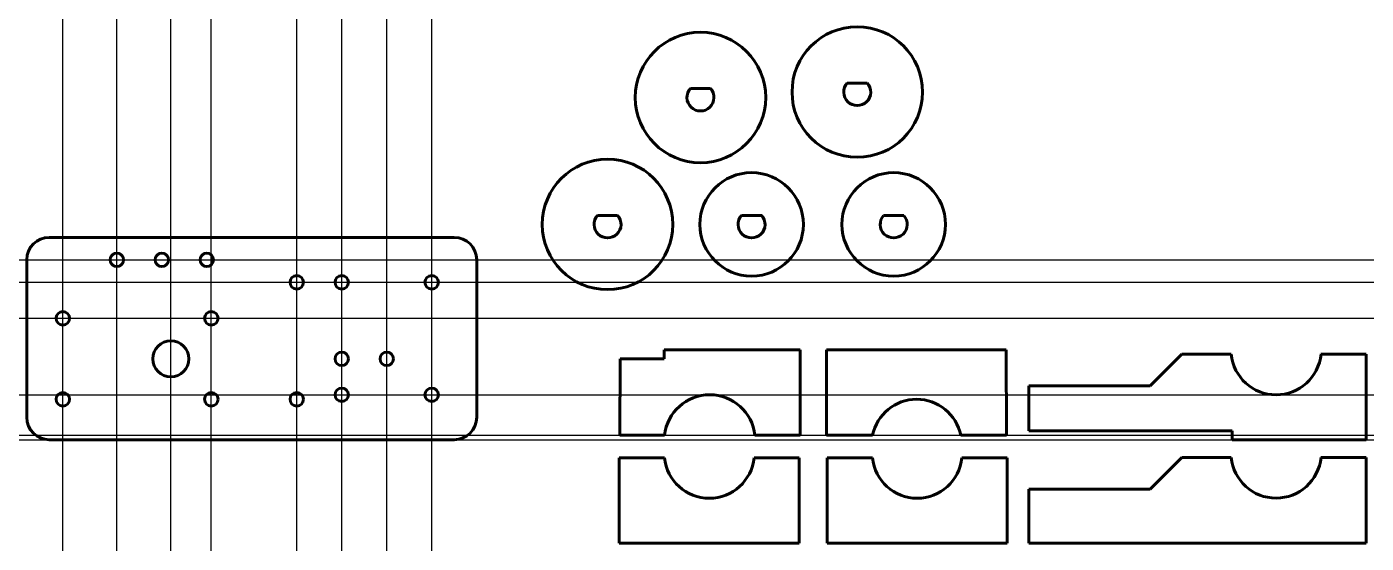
# Model space of a CAD drawing. Header units: millimetres. Extents: x -278 to 20, y -24 to 91.
import ezdxf

# ---------------------------------------------------------------- set-up
doc = ezdxf.new("R2010")
doc.units = ezdxf.units.MM
doc.linetypes.add('K5LT_BASIC', pattern=[0])

msp = doc.modelspace()

# ---------------------------------------------------------------- linework, layer by layer
at = {"color": 5, "linetype": 'K5LT_BASIC', "lineweight": 60, "true_color": 0x0000ff}
for p, q in [((-95.44, 78.31), (-90.96, 78.31)), ((-130.28, 77.09), (-125.81, 77.09)), ((-150.94, 48.88), (-146.47, 48.88)), ((-118.91, 48.88), (-114.44, 48.88)), ((-87.34, 48.88), (-82.87, 48.88)), ((-272.77, 44), (-182.77, 44)), ((-277.77, 4), (-277.77, 39)), ((-177.77, 39), (-177.77, 4)), ((-136.08, 19), (-105.91, 19)), ((-136.08, 17), (-136.08, 19)), ((-105.91, 19), (-105.91, 0)), ((-100, 0), (-100.03, 19)), ((-100.03, 19), (-60.09, 19)), ((-60.09, 19), (-60, 0)), ((-28.08, 11), (-21.08, 18)), ((-21.08, 18), (-10.08, 18)), ((9.87, 18), (19.92, 18)), ((19.92, 18), (19.92, -1)), ((-145.91, 17), (-145.98, 0)), ((-145.91, 17), (-136.08, 17)), ((-55.08, 1), (-55.08, 11)), ((-28.08, 11), (-55.08, 11)), ((-145.98, 0), (-136.02, 0)), ((-115.96, 0), (-105.91, 0)), ((-100, 0), (-89.8, 0)), ((-70.2, 0), (-60, 0)), ((-9.88, 1), (-55.08, 1)), ((-9.85, -1), (-9.88, 1)), ((-182.77, -1), (-272.77, -1)), ((19.92, -1), (-9.85, -1)), ((-146.08, -5), (-146.08, -24)), ((-136.03, -5), (-146.08, -5)), ((-106.08, -5), (-116.13, -5)), ((-106.08, -24), (-106.08, -5)), ((-99.88, -24), (-99.88, -5)), ((-89.83, -5), (-99.88, -5)), ((-59.88, -5), (-69.93, -5)), ((-59.88, -5), (-59.88, -24)), ((-28.08, -11.96), (-21.08, -4.96)), ((-21.08, -4.96), (-10.08, -4.96)), ((9.87, -4.96), (19.92, -4.96)), ((19.92, -4.96), (19.92, -23.96)), ((-28.08, -11.96), (-55.08, -11.96)), ((-55.08, -11.96), (-55.08, -24)), ((-146.08, -24), (-106.08, -24)), ((-59.88, -24), (-99.88, -24)), ((19.92, -23.96), (-55.08, -24))]:
    msp.add_line(p, q, dxfattribs=at)
at = {"color": 9, "true_color": 0xdca5c1}
for p, direction in [((-269.77, 15), (0, 1)), ((-257.77, 19), (0, 1)), ((-245.77, 15), (0, 1)), ((-236.77, 15), (0, 1)), ((-217.77, -1), (0, 1)), ((-207.77, 19), (0, 1)), ((-197.77, 21.5), (0, 1)), ((-187.77, 21.5), (0, 1)), ((-234.54, 39), (1, 0)), ((-209.96, 34), (1, 0)), ((-257.77, 26), (1, 0)), ((-5.08, 9), (1, 0)), ((-5.08, 9), (1, 0)), ((-111.08, 0), (1, 0)), ((19.92, -1), (1, 0)), ((-145.98, -1), (1, 0)), ((-145.98, -1), (1, 0))]:
    msp.add_xline(p, direction, dxfattribs=at)
at = {"color": 5, "linetype": 'K5LT_BASIC', "lineweight": 60, "true_color": 0x0000ff}
for centre, radius in [((-128.04, 75.09), 14.5), ((-93.2, 76.31), 14.5), ((-148.7, 46.88), 14.5), ((-116.68, 46.88), 11.5), ((-85.1, 46.88), 11.5), ((-257.77, 39), 1.5), ((-247.77, 39), 1.5), ((-237.77, 39), 1.5), ((-217.77, 34), 1.5), ((-207.77, 34), 1.5), ((-187.77, 34), 1.5), ((-269.77, 26), 1.5), ((-236.77, 26), 1.5), ((-245.77, 17), 4), ((-207.77, 17), 1.5), ((-197.77, 17), 1.5), ((-269.77, 8), 1.5), ((-236.77, 8), 1.5), ((-217.77, 8), 1.5), ((-207.77, 9), 1.5), ((-187.77, 9), 1.5)]:
    msp.add_circle(centre, radius, dxfattribs=at)
for centre, radius, start, end in [((-93.2, 76.31), 3, 138.1897, 41.8103), ((-128.04, 75.09), 3, 138.1897, 41.8103), ((-148.7, 46.88), 3, 138.1897, 41.8103), ((-116.68, 46.88), 3, 138.1897, 41.8103), ((-85.1, 46.88), 3, 138.1897, 41.8103), ((-272.77, 39), 5, 90, 180), ((-182.77, 39), 5, 0, 90), ((-0.1, 19.02), 10.03, 185.8561, 354.1439), ((-125.99, -1.08), 10.09, 6.1358, 173.8642), ((-80, -2), 10, 11.537, 168.463), ((-272.77, 4), 5, 180, 270), ((-182.77, 4), 5, 270, 0), ((-126.08, -4), 10, 185.7392, 354.2608), ((-79.88, -4), 10, 185.7392, 354.2608), ((-0.1, -3.94), 10.03, 185.8561, 354.1439)]:
    msp.add_arc(centre, radius, start, end, dxfattribs=at)

doc.saveas('drawing.dxf')
